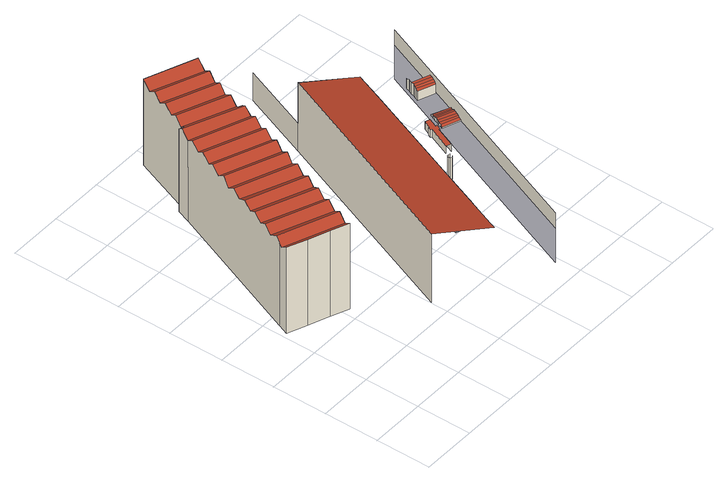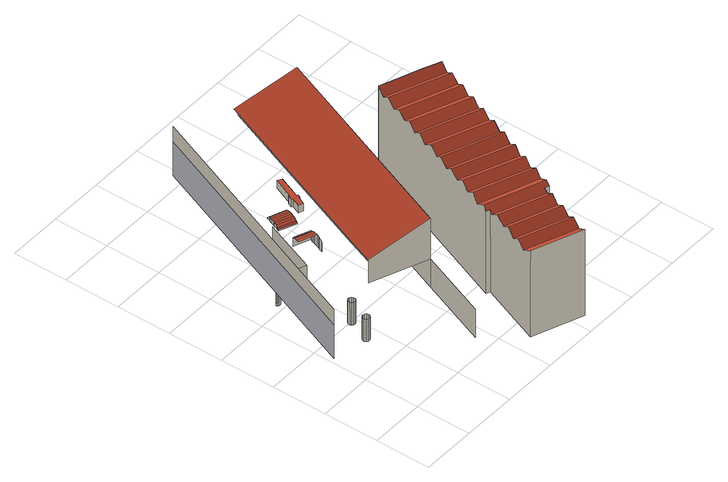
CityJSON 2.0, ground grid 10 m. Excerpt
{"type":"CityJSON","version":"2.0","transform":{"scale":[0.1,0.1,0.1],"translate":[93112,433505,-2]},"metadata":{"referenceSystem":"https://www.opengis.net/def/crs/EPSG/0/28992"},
"CityObjects":{
"building1":{"type":"Building","attributes":{"measuredHeight":17.45,"yearOfConstruction":1978},"address":[{"CountryName":"Nederland","LocalityName":"Rotterdam","ThoroughfareNumber":"12-22","ThoroughfareName":"Metroplein","PostalCode":"3083BB"}],"geometry":[{"type":"Solid","lod":"2","boundaries":[[[[0,1,2,3]],[[4,5,6,7,8,9,10,11,12,13,14,15,16,17,18,19,20,0,3,21,22,23,24,25]],[[26,27,28,29]],[[30,31,32,33]],[[1,26,29,34,35,36,37,38,39,40,2]],[[41,32,31,42,43]],[[42,44,45,46,47,48,49,50,51,52,53,54,55,56,57,58,59,60,61,62,43]],[[63,64,45,44,65]],[[28,27,30,33,66,67,68,69,70,71,72]],[[73,63,65,74]],[[75,73,74,76]],[[19,75,76,20]],[[21,41,43,22]],[[33,32,41,21,3,2,40,66]],[[18,17,46,45,64]],[[9,54,53,10]],[[25,60,59,4]],[[4,59,58,5]],[[36,70,69,37]],[[29,28,72,34]],[[35,71,70,36]],[[23,62,61,24]],[[5,58,57,6]],[[15,48,47,16]],[[7,56,55,8]],[[8,55,54,9]],[[14,49,48,15]],[[11,52,51,12]],[[22,43,62,23]],[[16,47,46,17]],[[24,61,60,25]],[[18,64,63,73,75,19]],[[6,57,56,7]],[[13,50,49,14]],[[12,51,50,13]],[[38,68,67,39]],[[10,53,52,11]],[[37,69,68,38]],[[39,67,66,40]],[[34,72,71,35]],[[1,0,20,76,74,65,44,42,31,30,27,26]]]],"semantics":{"surfaces":[{"type":"WallSurface"},{"type":"RoofSurface"},{"type":"GroundSurface"}],"values":[[0,0,0,0,0,0,0,0,0,0,0,0,1,1,1,1,1,1,1,1,1,1,1,1,1,1,1,1,1,1,1,1,1,1,1,1,1,1,1,1,2]]}}]},
"building2":{"type":"Building","attributes":{"measuredHeight":21.9},"children":["building2-1"],"geometry":[{"type":"MultiSurface","lod":"2","boundaries":[[[77,78,79,80,81,82]],[[83,82,81,84,85,86]],[[86,85,87,88]],[[89,90,91,92]],[[93,94,95,96]],[[97,98,99,100]],[[90,101,102,91]],[[101,103,104,102]],[[98,97,105,106,107,108,109,110,103,101,90,89]],[[103,110,111,104]],[[112,113,94,93]],[[105,97,100,114]],[[110,109,115,111]],[[106,105,114,116]],[[107,106,116,117]],[[108,107,117,118]],[[113,112,119,120]],[[109,108,118,115]],[[121,122,123,124]],[[122,125,126,123]],[[125,127,128,126]],[[127,129,130,128]],[[112,93,96,119]],[[131,130,129,132]],[[133,121,124,134]],[[121,133,135,122]],[[136,131,132,137]],[[122,135,138,125]],[[139,136,137,140]],[[77,141,142,78]],[[125,138,143,127]],[[144,139,140,145]],[[127,143,146,129]],[[129,146,147,132]],[[135,133,134,148]],[[132,147,149,137]],[[77,82,83,150,151]],[[138,135,148,152]],[[137,149,153,140]],[[143,138,152,154]],[[140,153,155,145]],[[156,157,158,159]],[[160,161,157,156]],[[162,144,145,155]],[[146,143,154,163]],[[163,164,147,146]],[[164,165,149,147]],[[166,167,168,169]],[[170,171,172,166,169]],[[165,173,153,149]],[[174,175,168,167,176]],[[177,178,179,172,171]],[[173,162,155,153]],[[174,176,180,181,182]],[[83,86,88,150]],[[183,184,185,186]],[[187,183,186,188]],[[189,190,191,192]],[[193,179,178,194]],[[184,195,196,185]],[[197,187,188,198]],[[179,193,199,200,201,202,203,180,176,167,166,172]],[[180,203,204,181]],[[190,205,206,191]],[[195,207,208,196]],[[209,207,195,184,183,187,197,210,211,212]],[[210,197,198,213]],[[199,193,194,214]],[[203,202,215,204]],[[205,216,217,206]],[[211,210,213,218]],[[214,219,220,200,199]],[[202,201,221,215]],[[221,201,200,220,222]],[[216,223,224,217]],[[225,224,223,226]],[[227,189,192,228]],[[189,227,229,190]],[[230,225,226,231]],[[190,229,232,205]],[[233,230,231,234]],[[205,232,235,216]],[[236,233,234,237]],[[216,235,238,223]],[[239,240,241,242,243]],[[244,241,240,245]],[[246,247,243,242,248]],[[249,250,251,244,245]],[[248,252,253,246]],[[254,255,251,250,256]],[[241,244,251,255,257,258,259,260,261,252,248,242]],[[253,252,261,262,263]],[[257,255,254,264]],[[261,260,265,262]],[[258,257,264,266]],[[260,259,267,265]],[[259,258,266,267]]],"semantics":{"surfaces":[{"type":"WallSurface"},{"type":"RoofSurface"},{"type":"GroundSurface"},{"type":"ClosureSurface"}],"values":[0,1,0,0,0,0,0,0,1,0,2,0,0,0,0,0,0,0,0,0,0,0,0,0,0,1,0,1,0,0,1,0,1,1,0,1,0,0,1,0,1,0,3,0,0,0,0,0,0,0,0,0,0,0,0,0,0,0,0,0,0,2,0,0,0,2,0,0,0,0,0,0,0,0,0,0,0,1,0,1,0,1,0,1,0,0,0,0,0,0,2,0,0,0,0,0,0]}}]},
"building2-1":{"type":"BuildingInstallation","parents":["building2"],"geometry":[{"type":"MultiSurface","lod":"2","boundaries":[[[144,139,140,145]],[[173,162,155,153]],[[162,144,145,155]],[[139,136,137,140]],[[165,173,153,149]],[[136,131,132,137]],[[125,127,128,126]],[[164,165,149,147]],[[131,130,129,132]],[[163,164,147,146]],[[127,129,130,128]],[[146,143,154,163]],[[143,138,152,154]],[[122,125,126,123]],[[121,122,123,124]],[[135,133,134,148]],[[133,121,124,134]],[[138,135,148,152]],[[122,135,138,125]],[[125,138,143,127]],[[127,143,146,129]],[[140,153,155,145]],[[137,149,153,140]],[[129,146,147,132]],[[132,147,149,137]],[[121,133,135,122]]],"semantics":{"surfaces":[{"type":"WallSurface"},{"type":"RoofSurface"}],"values":[0,0,0,0,0,0,0,0,0,0,0,0,0,0,0,0,0,0,1,1,1,1,1,1,1,1]}}]}
},
"vertices":[
[232,521,8],[225,524,8],[225,524,173],[232,521,173],[199,439,170],[194,425,181],[188,410,170],[182,395,181],[176,381,170],[170,366,181],[165,351,170],[159,336,181],[153,322,170],[147,307,181],[141,292,170],[136,278,181],[130,263,170],[124,248,181],[118,233,170],[112,219,181],[112,219,8],[228,513,179],[223,498,170],[217,484,181],[211,469,170],[205,454,181],[269,636,8],[179,671,8],[179,671,182],[269,636,181],[136,559,8],[128,562,8],[128,562,175],[136,559,175],[263,618,169],[257,604,180],[251,589,169],[245,575,180],[239,560,169],[234,545,180],[228,530,169],[125,554,181],[119,538,8],[119,538,171],[16,280,8],[16,280,174],[20,289,181],[25,304,171],[31,319,181],[37,333,171],[43,348,181],[49,363,171],[55,377,181],[61,392,171],[66,407,181],[72,422,170],[78,436,182],[84,451,170],[90,466,181],[96,480,170],[102,495,181],[108,510,170],[113,524,181],[8,260,181],[14,274,170],[8,260,8],[138,566,170],[144,580,181],[150,595,170],[156,610,181],[161,625,170],[167,639,181],[173,654,170],[42,246,181],[42,246,8],[79,232,181],[79,232,8],
[311,476,107],[311,476,51],[162,101,51],[162,101,107],[162,101,189],[311,476,189],[412,436,153],[265,60,153],[269,71,153],[394,389,153],[269,71,150],[394,389,150],[357,226,165],[373,266,165],[373,266,150],[357,226,150],[388,298,6],[351,202,6],[351,202,51],[388,298,51],[380,258,165],[365,222,165],[365,222,150],[380,258,150],[371,267,165],[371,267,150],[373,273,165],[373,273,150],[382,257,165],[386,266,165],[383,267,165],[390,283,165],[381,286,165],[375,272,165],[375,272,150],[417,286,6],[380,191,6],[382,257,150],[381,286,150],[386,266,150],[383,267,150],[390,283,150],[417,286,51],[380,191,51],[398,266,152],[400,270,155],[400,270,150],[398,266,150],[401,274,156],[401,274,150],[403,278,157],[403,278,150],[405,282,158],[405,282,150],[406,286,150],[406,286,157],[429,254,152],[429,254,150],[430,258,155],[408,290,150],[408,290,156],[432,261,156],[410,294,150],[410,294,155],[360,602,107],[360,602,51],[433,265,157],[411,298,150],[411,298,152],[435,270,158],[437,274,157],[430,258,150],[438,278,156],[412,436,150],[412,436,107],[432,261,150],[440,282,155],[433,265,150],[441,285,152],[351,10,120],[532,463,120],[532,463,150],[351,10,150],[351,10,51],[532,463,51],[441,285,150],[435,270,150],[437,274,150],[438,278,150],[403,400,6],[404,397,6],[404,397,51],[403,400,51],[403,401,51],[403,403,51],[403,403,6],[440,282,150],[407,395,51],[405,396,51],[407,395,6],[404,405,51],[405,406,51],[405,406,6],[410,394,6],[410,394,51],[408,394,51],[441,286,6],[442,284,6],[442,284,51],[441,286,51],[441,289,6],[441,289,51],[426,336,168],[428,340,170],[428,340,150],[426,336,150],[408,407,6],[408,407,51],[445,283,6],[445,283,51],[443,291,6],[443,291,51],[411,407,6],[414,405,6],[415,402,6],[415,398,6],[413,396,6],[413,396,51],[429,343,172],[429,343,150],[447,284,6],[447,284,51],[449,286,6],[445,291,6],[448,290,6],[449,288,6],[445,291,51],[411,407,51],[415,398,51],[431,347,173],[431,347,150],[448,290,51],[412,406,51],[414,405,51],[415,402,51],[415,403,51],[432,352,173],[432,352,150],[434,356,150],[434,356,173],[456,324,168],[456,324,150],[458,327,170],[436,360,150],[436,360,172],[459,331,172],[437,364,150],[437,364,170],[461,335,173],[439,367,150],[439,367,168],[463,340,173],[419,439,51],[419,441,51],[419,441,6],[420,438,6],[420,438,51],[419,444,6],[419,444,51],[423,436,51],[421,437,51],[423,436,6],[420,445,51],[421,447,51],[421,447,6],[426,435,6],[426,435,51],[424,448,51],[424,448,6],[423,448,51],[428,448,6],[430,446,6],[432,443,6],[431,439,6],[429,436,6],[429,436,51],[427,435,51],[428,448,51],[431,439,51],[430,446,51],[432,443,51]
]}
